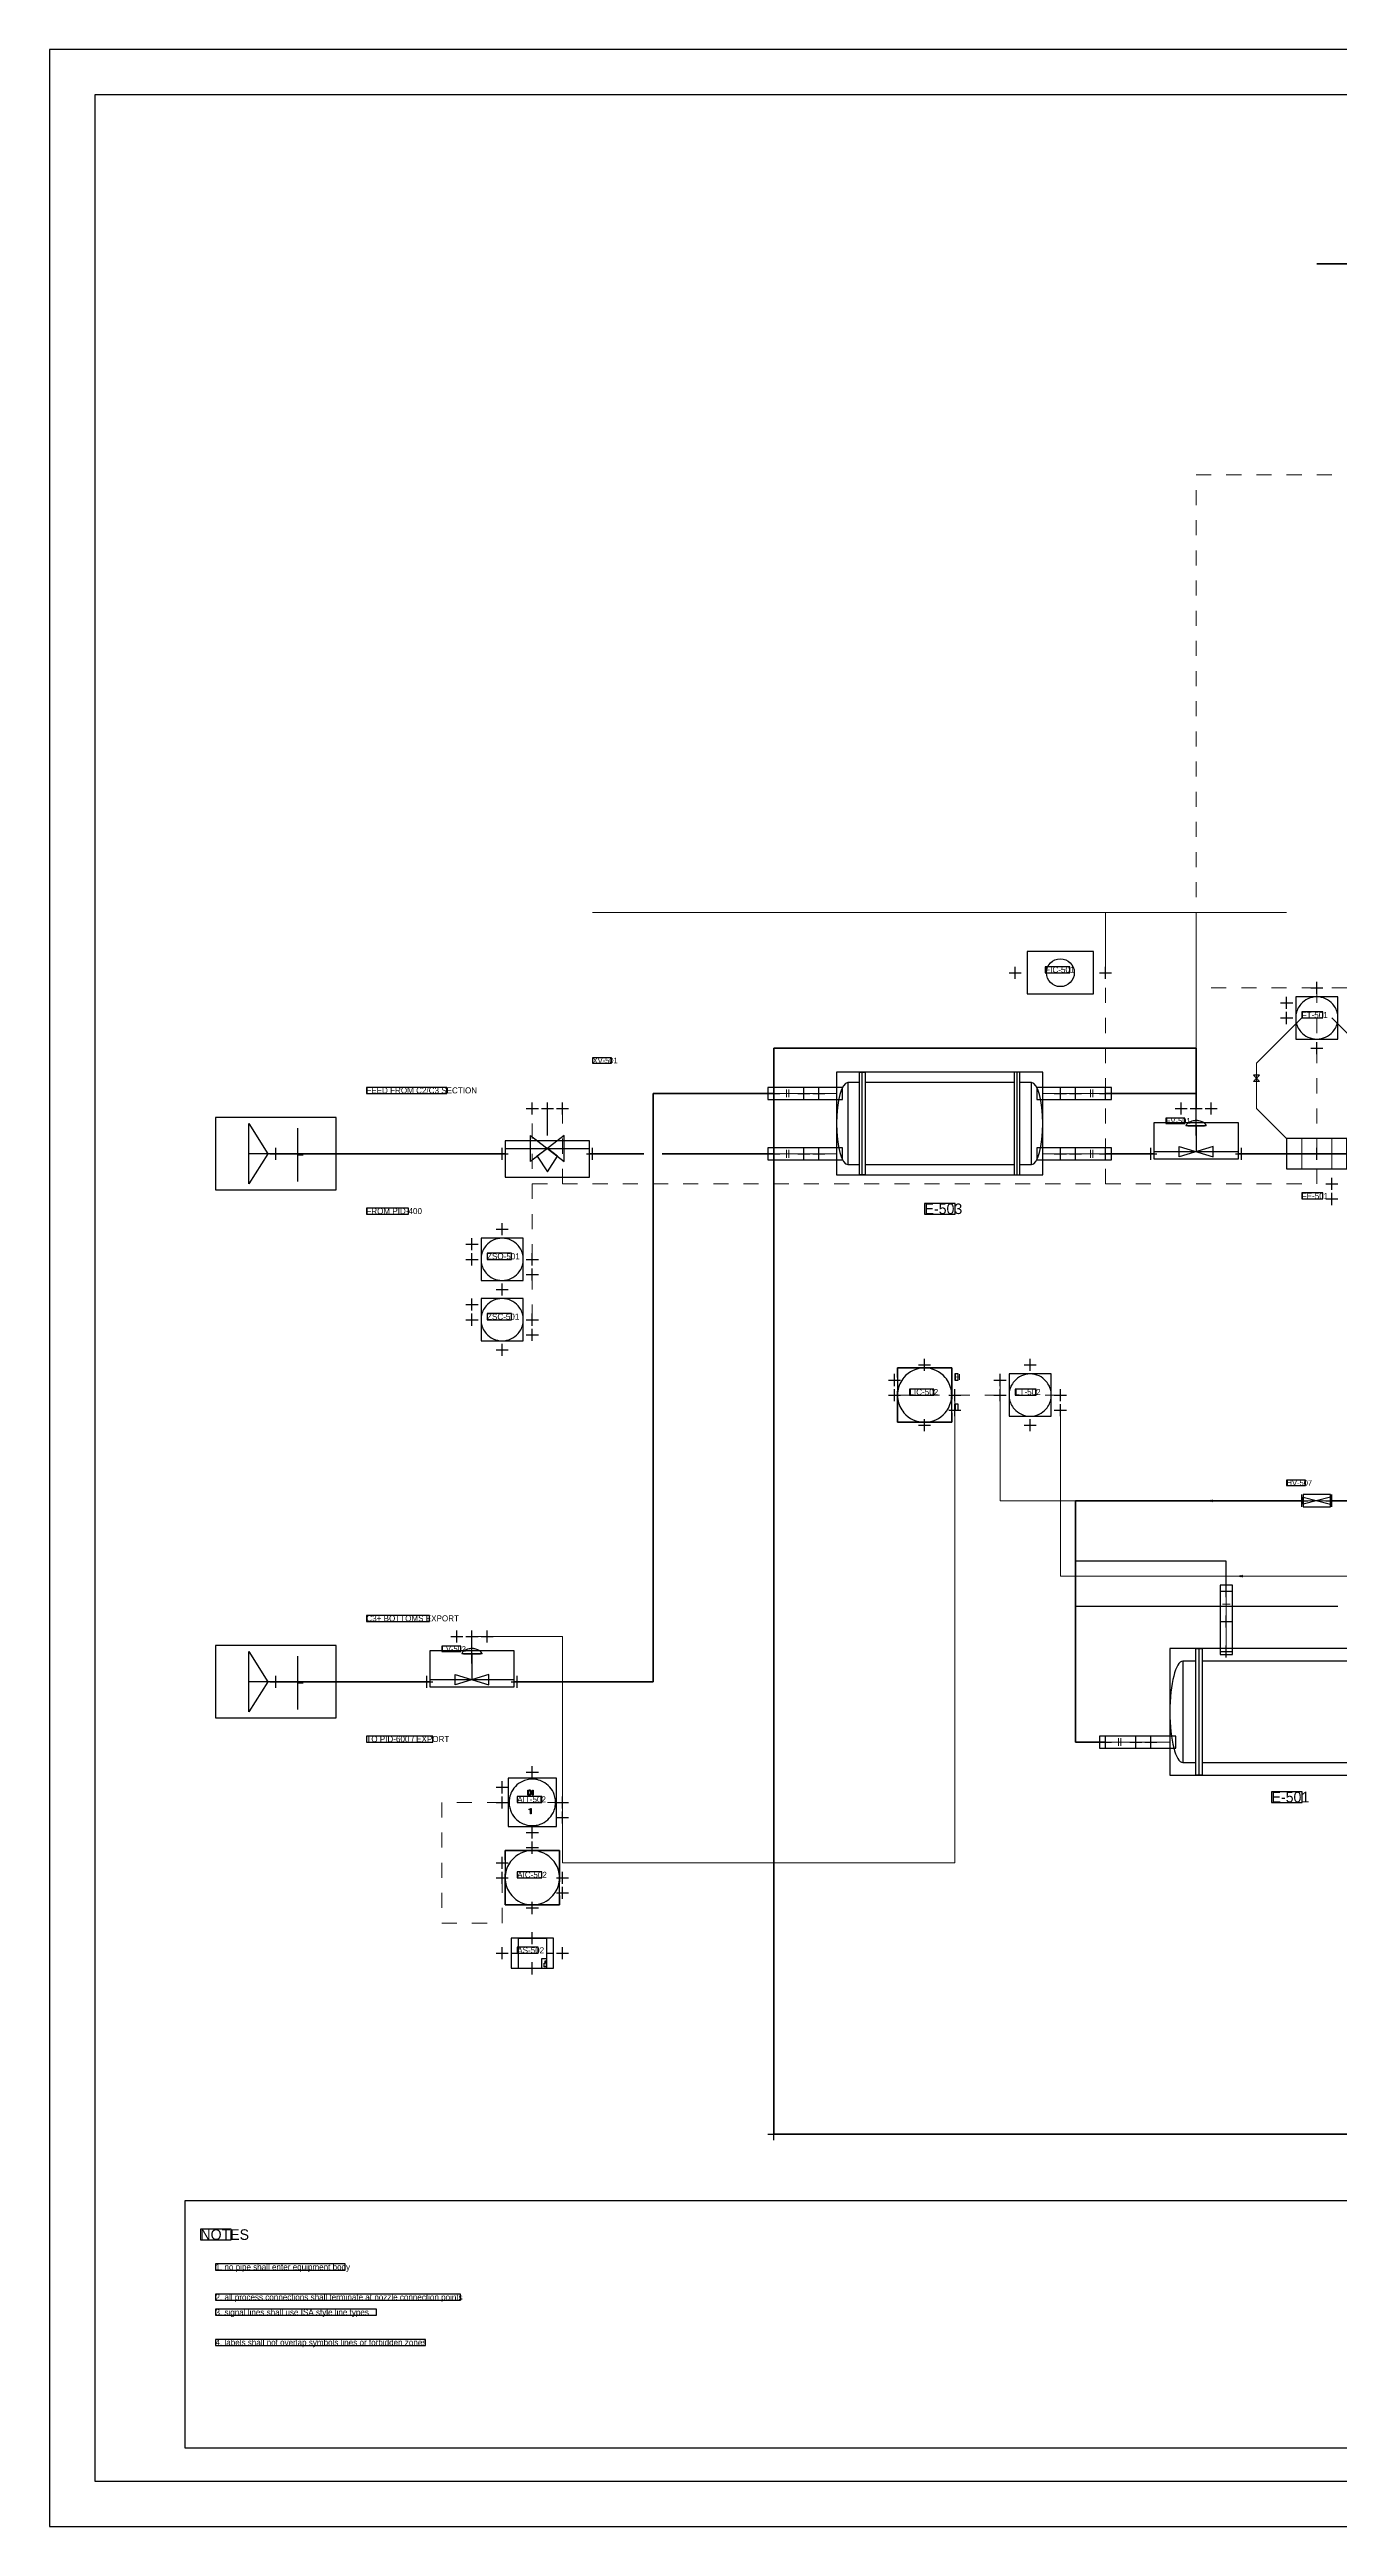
# Model space of a CAD drawing. Header units: metres. Extents: x 10 to 1179, y 10 to 831.
# Drawn here: x 10 to 438, y 10 to 831 of the extents above; entities that cross this region are included whole.
import ezdxf

# ---------------------------------------------------------------- set-up
doc = ezdxf.new("R2010")
doc.units = ezdxf.units.M
for name, color, linetype in [('BORDER', 7, 'Continuous'), ('FLARE', 7, 'Continuous'), ('IMPULSE_LINE', 2, 'Continuous'), ('INSTRUMENT', 6, 'Continuous'), ('NOZZLES', 1, 'Continuous'), ('PROCESS', 1, 'Continuous'), ('QA_OVERLAY', 2, 'Continuous'), ('SIGNAL_ELECTRIC', 2, 'Continuous'), ('SIGNAL_PNEUMATIC', 2, 'Continuous'), ('SYMBOLS', 4, 'Continuous'), ('TABLE', 8, 'Continuous'), ('TEXT', 7, 'Continuous'), ('UTILITY', 5, 'Continuous'), ('VALVES', 1, 'Continuous')]:
    doc.layers.add(name, color=color, linetype=linetype)

# ---------------------------------------------------------------- blocks, each defined once
blk = doc.blocks.new('YAML_PID_REBOILER')
for p, q in [((-1.6875, -0.625), (-1.6875, 0.625)), ((1.6875, -0.625), (1.6875, 0.625))]:
    blk.add_line(p, q)
at = {"linetype": 'CONTINUOUS'}
for points in [[(-1.75, 0.5), (-2, 0.5), (-2, -0.5)], [(1.625, 0.5), (-1.625, 0.5)], [(1.75, -0.5), (2, -0.5), (2, 0.5), (1.75, 0.5)], [(-2, -0.5), (-1.75, -0.5)], [(-1.625, -0.5), (1.625, -0.5)]]:
    blk.add_lwpolyline(points, dxfattribs=at)
for points in [[(-1.75, 0.625), (-1.625, 0.625), (-1.625, -0.625), (-1.75, -0.625)], [(1.75, 0.625), (1.625, 0.625), (1.625, -0.625), (1.75, -0.625)]]:
    blk.add_lwpolyline(points, close=True)
for centre, major_axis in [((-2, 0), (0, -0.5)), ((2, 0), (0, 0.5))]:
    blk.add_ellipse(centre, major_axis=major_axis, ratio=0.5, start_param=3.1415927, end_param=6.2831853)
blk = doc.blocks.new('YAML_PID_FEED_BOTTOMS_EXCHANGER')
for p, q in [((-1.6875, -0.625), (-1.6875, 0.625)), ((1.6875, -0.625), (1.6875, 0.625))]:
    blk.add_line(p, q)
for points in [[(-1.75, 0.625), (-1.625, 0.625), (-1.625, -0.625), (-1.75, -0.625)], [(1.75, 0.625), (1.625, 0.625), (1.625, -0.625), (1.75, -0.625)]]:
    blk.add_lwpolyline(points, close=True)
at = {"linetype": 'CONTINUOUS'}
for points in [[(-1.75, 0.5), (-2, 0.5), (-2, -0.5)], [(1.625, 0.5), (-1.625, 0.5)], [(1.75, -0.5), (2, -0.5), (2, 0.5), (1.75, 0.5)], [(-2, -0.5), (-1.75, -0.5)], [(-1.625, -0.5), (1.625, -0.5)]]:
    blk.add_lwpolyline(points, dxfattribs=at)
for centre, major_axis in [((-2, 0), (0, -0.5)), ((2, 0), (0, 0.5))]:
    blk.add_ellipse(centre, major_axis=major_axis, ratio=0.5, start_param=3.1415927, end_param=6.2831853)
blk = doc.blocks.new('YAML_PID_OFFPAGE_CONNECTOR')
at = {"layer": 'DEFAULT_1_2_778'}
for p, q in [((2.649, 0.672), (2.649, -0.731)), ((2.683, -0.03), (3.324, -0.03))]:
    blk.add_line(p, q, dxfattribs=at)
at = {"layer": 'DEFAULT_255_2_778'}
for p, q in [((-3.324, 0), (-3.324, 0.794)), ((-3.324, 0.794), (-0.996, 0)), ((2.497, 0), (-3.324, 0)), ((-0.996, 0), (-3.324, -0.794)), ((-3.324, -0.794), (-3.324, 0))]:
    blk.add_line(p, q, dxfattribs=at)
blk = doc.blocks.new('YAML_PID_SHUTDOWN_VALVE')
at = {"layer": 'DEFAULT_255_2_778'}
for p, q in [((-6.61, 0.53), (6.61, 0.53)), ((2.65, 1.85), (-2.65, -0.79)), ((-2.65, -0.79), (-2.65, 1.85)), ((-2.65, 1.85), (2.65, -0.79)), ((0, 0.53), (-1.59, -0.26)), ((1.59, -0.26), (0, 0.53)), ((2.65, -0.79), (2.65, 1.85)), ((-1.59, -0.26), (0, -1.85)), ((0, -1.85), (1.59, -0.26))]:
    blk.add_line(p, q, dxfattribs=at)
blk = doc.blocks.new('YAML_PID_CONTROL_VALVE')
at = {"layer": 'DEFAULT_255_2_778'}
for p, q in [((1.59, 3.3), (-1.59, 3.3)), ((-1.32, 3.3), (1.32, 3.3)), ((0, 3.3), (0, -3.31)), ((1.59, 3.3), (1.59, 3.3)), ((-6.61, -3.31), (6.61, -3.31)), ((2.65, -1.99), (-2.65, -4.64)), ((-2.65, -4.64), (-2.65, -1.99)), ((-2.65, -1.99), (2.65, -4.64)), ((2.65, -4.64), (2.65, -1.99))]:
    blk.add_line(p, q, dxfattribs=at)
for centre, radius, start, end in [((-0.12, 3.05), 1.49, 139.274, 170.2375), ((0.08, 2.88), 1.75, 107.8085, 139.4549), ((0.03, 3.03), 1.6, 100.7622, 107.7138), ((0.01, 3.18), 1.44, 91.8616, 100.8049), ((0, 3.29), 1.33, 90.0038, 91.7662), ((0, 3.22), 1.41, 80.7831, 89.8951), ((-0.02, 3.11), 1.52, 79.284, 80.8774), ((-0.07, 2.91), 1.72, 54.0163, 78.868), ((0.03, 3), 1.59, 16.9721, 54.9197), ((0.18, 3.07), 1.43, 9.4624, 16.199)]:
    blk.add_arc(centre, radius, start, end, dxfattribs=at)
blk = doc.blocks.new('YAML_PID_MANUAL_BLOCK_VALVE')
blk.add_lwpolyline([(-0.5, -0.3), (-0.5, 0.3), (0.5, -0.3), (0.5, 0.3), (-0.5, -0.3)])
blk = doc.blocks.new('YAML_PID_FIELD_INSTRUMENT')
for start, end in [(171.37307, 188.62693), (139.4584, 171.37307), (40.5416, 139.4584), (8.62693, 40.5416), (351.37307, 8.62693), (188.62693, 220.5416), (220.5416, 319.4584), (319.4584, 351.37307)]:
    blk.add_arc((0, 0), 0.5, start, end)
blk = doc.blocks.new('YAML_PID_DCS_CONTROLLER')
for p, q in [((-0.5, 0.325), (-0.5, 0.075)), ((0.5, 0.325), (0.5, 0.075)), ((-0.5, -0.325), (-0.5, -0.075)), ((0.5, -0.325), (0.5, -0.075))]:
    blk.add_line(p, q)
for points in [[(-0.5, 0.325), (-0.5, 0.5), (0.5, 0.5), (0.5, 0.325)], [(-0.5, -0.075), (-0.5, 0.075)], [(0.5, 0.075), (0.5, -0.075)], [(0.5, -0.325), (0.5, -0.5), (-0.5, -0.5), (-0.5, -0.325)]]:
    blk.add_lwpolyline(points)
for start, end in [(40.5416, 139.4584), (171.3731, 188.6269), (139.4584, 171.3731), (8.6269, 40.5416), (351.3731, 8.6269), (188.6269, 220.5416), (220.5416, 319.4584), (319.4584, 351.3731)]:
    blk.add_arc((0, 0), 0.5, start, end)
blk = doc.blocks.new('YAML_PID_ANALYZER')
at = {"layer": 'DEFAULT_255_1_542'}
for p, q in [((-1.31, 2.06), (-1.31, 3.52)), ((-1.31, 3.52), (-0.9, 3.52)), ((-0.91, 2.06), (-1.31, 2.06)), ((-0.9, 3.37), (-1.12, 3.37)), ((-1.12, 3.37), (-1.12, 2.22)), ((-1.12, 2.22), (-0.92, 2.22)), ((-0.45, 2.75), (-0.45, 2.84)), ((-0.26, 2.84), (-0.26, 2.75)), ((0.05, 2.06), (0.05, 3.52)), ((0.05, 3.52), (0.24, 3.52)), ((0.24, 2.06), (0.05, 2.06)), ((0.24, 3.52), (0.24, 2.06)), ((-0.94, -1.96), (-0.4, -1.76)), ((-0.94, -2.13), (-0.94, -1.96)), ((-0.56, -1.99), (-0.94, -2.13)), ((-0.56, -3.23), (-0.56, -1.99)), ((-0.37, -3.23), (-0.56, -3.23)), ((-0.4, -1.76), (-0.37, -1.76)), ((-0.37, -1.76), (-0.37, -3.23))]:
    blk.add_line(p, q, dxfattribs=at)
for centre, radius, start, end in [((-0.91, 2.8), 0.576, 269.49714, 284.0204), ((-0.92, 2.91), 0.849, 270.44455, 278.45097), ((-0.9, 2.79), 0.733, 75.4101, 90.38027), ((-0.9, 2.79), 0.571, 79.21515, 89.74461), ((-0.86, 2.98), 0.385, 40.38401, 80.14316), ((-0.88, 2.72), 0.658, 278.10729, 299.03395), ((-0.87, 2.63), 0.399, 283.76996, 318.15562), ((-0.87, 2.91), 0.61, 60.14555, 75.18903), ((-0.91, 2.66), 0.452, 318.74164, 343.68734), ((-0.85, 2.95), 0.57, 26.52541, 60.14509), ((-0.89, 2.95), 0.426, 26.57781, 40.15327), ((-0.84, 2.64), 0.561, 299.25312, 333.45713), ((-1.01, 2.9), 0.554, 9.65716, 26.1932), ((-1.14, 2.73), 0.688, 343.33247, 355.85483), ((-1.3, 2.84), 0.854, 359.64551, 9.86073), ((-1.4, 2.75), 0.951, 355.49889, 0.07885), ((-0.99, 2.87), 0.729, 7.40302, 26.83213), ((-0.96, 2.7), 0.699, 333.07073, 348.71812), ((-1.17, 2.74), 0.91, 348.729, 0.30126), ((-1.19, 2.84), 0.93, 0.16059, 7.71758)]:
    blk.add_arc(centre, radius, start, end, dxfattribs=at)
at = {"layer": 'DEFAULT_255_2_778'}
blk.add_line((-6.61, 0), (-6.61, 0), dxfattribs=at)
for centre, radius, start, end in [((0.08, 0), 6.69, 168.54147, 180.03525), ((-0.04, 0.03), 6.57, 153.04632, 168.52447), ((-0.01, 0.01), 6.61, 109.70784, 153.03281), ((-0.02, 0.01), 6.6, 96.31641, 109.65168), ((0, -0.13), 6.74, 89.98746, 96.32783), ((0, -0.08), 6.69, 78.54147, 90.03525), ((0.03, 0.04), 6.57, 63.04632, 78.52447), ((0.01, 0.01), 6.61, 19.70784, 63.03281), ((0.01, 0.02), 6.6, 6.31641, 19.65168), ((-0.13, 0), 6.74, 359.98746, 6.32783), ((0.13, 0), 6.74, 179.98746, 186.32783), ((-0.01, -0.02), 6.6, 186.31641, 199.65168), ((-0.01, -0.01), 6.61, 199.70784, 243.03281), ((-0.03, -0.04), 6.57, 243.04632, 258.52447), ((0, 0.08), 6.69, 258.54147, 270.03525), ((0, 0.13), 6.74, 269.98746, 276.32783), ((0.02, -0.01), 6.6, 276.31641, 289.65168), ((0.01, -0.01), 6.61, 289.70784, 333.03281), ((0.04, -0.03), 6.57, 333.04632, 348.52447), ((-0.08, 0), 6.69, 348.54147, 0.03525)]:
    blk.add_arc(centre, radius, start, end, dxfattribs=at)
blk = doc.blocks.new('YAML_PID_SAMPLE_POINT')
at = {"layer": 'DEFAULT_255_2_778'}
for p, q in [((-7.97, 0), (-5.32, 0)), ((-5.26, 2.65), (5.33, 2.65)), ((-5.26, -2.65), (-5.26, 2.65)), ((5.32, 0), (7.97, 0)), ((5.33, 2.65), (5.33, -2.65)), ((5.33, -2.65), (-5.26, -2.65)), ((3.61, -0.93), (5.33, -0.93)), ((3.61, -2.65), (3.61, -0.93)), ((5.33, -2.65), (3.61, -2.65)), ((4.53, -2.38), (4.53, -1.77)), ((4.53, -1.77), (4.89, -1.77)), ((4.89, -2.38), (4.53, -2.38)), ((4.89, -1.77), (4.89, -1.32)), ((4.89, -1.32), (5.19, -1.32)), ((5.19, -2.38), (4.89, -2.38)), ((5.19, -1.32), (5.19, -2.38)), ((5.33, -0.93), (5.33, -2.65))]:
    blk.add_line(p, q, dxfattribs=at)

msp = doc.modelspace()

# ---------------------------------------------------------------- linework, layer by layer
at = {"layer": 'BORDER'}
for points in [[(10, 10), (1179, 10), (1179, 831), (10, 831), (10, 10)], [(25, 25), (1164, 25), (1164, 816), (25, 816), (25, 25)]]:
    msp.add_lwpolyline(points, dxfattribs=at)
at = {"layer": 'FLARE', "lineweight": 25}
for points in [[(490, 760), (430, 760)], [(430, 760), (1115, 760)]]:
    msp.add_lwpolyline(points, dxfattribs=at)
at = {"layer": 'IMPULSE_LINE', "lineweight": 18}
for p, q in [((410, 495), (425, 510)), ((450, 495), (435, 510)), ((410, 480), (410, 495)), ((420, 470), (410, 480)), ((420, 465), (420, 470)), ((325, 350), (325, 390)), ((345, 325), (345, 380)), ((450, 350), (325, 350)), ((450, 325), (345, 325))]:
    msp.add_line(p, q, dxfattribs=at)
at = {"layer": 'INSTRUMENT'}
for p, q in [((175, 471), (175, 480)), ((390, 471), (390, 480)), ((150, 296), (150, 305))]:
    msp.add_line(p, q, dxfattribs=at)
at = {"layer": 'INSTRUMENT', "lineweight": 18}
for p, q in [((425, 460), (425, 470)), ((435, 460), (435, 470))]:
    msp.add_line(p, q, dxfattribs=at)
at = {"layer": 'INSTRUMENT'}
msp.add_lwpolyline([(334, 518), (356, 518), (356, 532), (334, 532), (334, 518)], dxfattribs=at)
msp.add_circle((345, 525), 4.62, dxfattribs=at)
at = {"layer": 'NOZZLES', "lineweight": 13}
for p, q in [((270.8, 485), (250, 485)), ((254.25, 486.3), (254.25, 483.7)), ((255, 486.3), (255, 483.7)), ((339.2, 485), (360, 485)), ((355, 483.7), (355, 486.3)), ((355.75, 483.7), (355.75, 486.3)), ((270.8, 465), (250, 465)), ((254.25, 466.3), (254.25, 463.7)), ((255, 466.3), (255, 463.7)), ((339.2, 465), (360, 465)), ((355, 463.7), (355, 466.3)), ((355.75, 463.7), (355.75, 466.3)), ((401.3, 315.75), (398.7, 315.75)), ((401.3, 315), (398.7, 315)), ((400, 301), (400, 320)), ((364.25, 271.3), (364.25, 268.7)), ((365, 271.3), (365, 268.7)), ((381.3, 270), (360, 270))]:
    msp.add_line(p, q, dxfattribs=at)
at = {"layer": 'PROCESS', "lineweight": 35}
for points in [[(250, 140), (250, 500)], [(250, 500), (390, 500)], [(390, 500), (390, 480)], [(250, 485), (210, 485)], [(210, 485), (210, 480)], [(390, 485), (360, 485)], [(390, 480), (390, 485)], [(210, 480), (210, 290)], [(85, 465), (161, 465)], [(189, 465), (207, 465)], [(213, 465), (250, 465)], [(360, 465), (376, 465)], [(404, 465), (450, 465)], [(350, 350), (425, 350)], [(350, 350), (350, 280)], [(435, 350), (450, 350)], [(85, 290), (136, 290)], [(164, 290), (210, 290)], [(350, 280), (350, 270)], [(350, 270), (360, 270)], [(700, 140), (250, 140)]]:
    msp.add_lwpolyline(points, dxfattribs=at)
at = {"layer": 'QA_OVERLAY'}
for p, q in [((330, 523), (330, 527)), ((360, 523), (360, 527)), ((360, 523), (360, 527)), ((360, 523), (360, 527)), ((328, 525), (332, 525)), ((358, 525), (362, 525)), ((358, 525), (362, 525)), ((358, 525), (362, 525)), ((428, 520), (432, 520)), ((430, 518), (430, 522)), ((418, 515), (422, 515)), ((418, 510), (422, 510)), ((420, 513), (420, 517)), ((420, 508), (420, 512)), ((430, 498), (430, 502)), ((428, 500), (432, 500)), ((248, 485), (252, 485)), ((248, 485), (252, 485)), ((250, 483), (250, 487)), ((250, 483), (250, 487)), ((258, 485), (262, 485)), ((258, 485), (262, 485)), ((260, 483), (260, 487)), ((260, 483), (260, 487)), ((263, 485), (267, 485)), ((265, 483), (265, 487)), ((343, 485), (347, 485)), ((345, 483), (345, 487)), ((348, 485), (352, 485)), ((348, 485), (352, 485)), ((350, 483), (350, 487)), ((350, 483), (350, 487)), ((358, 485), (362, 485)), ((358, 485), (362, 485)), ((360, 483), (360, 487)), ((360, 483), (360, 487)), ((168, 480), (172, 480)), ((170, 478), (170, 482)), ((173, 480), (177, 480)), ((173, 480), (177, 480)), ((175, 478), (175, 482)), ((175, 478), (175, 482)), ((178, 480), (182, 480)), ((180, 478), (180, 482)), ((383, 480), (387, 480)), ((385, 478), (385, 482)), ((388, 480), (392, 480)), ((388, 480), (392, 480)), ((390, 478), (390, 482)), ((390, 478), (390, 482)), ((393, 480), (397, 480)), ((395, 478), (395, 482)), ((83, 465), (87, 465)), ((83, 465), (87, 465)), ((85, 463), (85, 467)), ((85, 463), (85, 467)), ((158, 465), (162, 465)), ((160, 463), (160, 467)), ((188, 465), (192, 465)), ((190, 463), (190, 467)), ((248, 465), (252, 465)), ((248, 465), (252, 465)), ((250, 463), (250, 467)), ((250, 463), (250, 467)), ((258, 465), (262, 465)), ((258, 465), (262, 465)), ((260, 463), (260, 467)), ((260, 463), (260, 467)), ((263, 465), (267, 465)), ((265, 463), (265, 467)), ((343, 465), (347, 465)), ((345, 463), (345, 467)), ((348, 465), (352, 465)), ((348, 465), (352, 465)), ((350, 463), (350, 467)), ((350, 463), (350, 467)), ((358, 465), (362, 465)), ((358, 465), (362, 465)), ((360, 463), (360, 467)), ((360, 463), (360, 467)), ((373, 465), (377, 465)), ((375, 463), (375, 467)), ((403, 465), (407, 465)), ((405, 463), (405, 467)), ((428, 465), (432, 465)), ((430, 463), (430, 467)), ((433, 455), (437, 455)), ((435, 453), (435, 457)), ((435, 448), (435, 452)), ((433, 450), (437, 450)), ((150, 433), (150, 437)), ((158, 440), (162, 440)), ((160, 438), (160, 442)), ((148, 435), (152, 435)), ((148, 430), (152, 430)), ((150, 428), (150, 432)), ((168, 430), (172, 430)), ((168, 430), (172, 430)), ((170, 428), (170, 432)), ((170, 428), (170, 432)), ((170, 423), (170, 427)), ((158, 420), (162, 420)), ((158, 420), (162, 420)), ((160, 418), (160, 422)), ((160, 418), (160, 422)), ((168, 425), (172, 425)), ((148, 415), (152, 415)), ((150, 413), (150, 417)), ((150, 408), (150, 412)), ((170, 408), (170, 412)), ((170, 408), (170, 412)), ((148, 410), (152, 410)), ((168, 410), (172, 410)), ((168, 410), (172, 410)), ((168, 405), (172, 405)), ((170, 403), (170, 407)), ((158, 400), (162, 400)), ((160, 398), (160, 402)), ((298, 395), (302, 395)), ((300, 393), (300, 397)), ((333, 395), (337, 395)), ((335, 393), (335, 397)), ((288, 390), (292, 390)), ((290, 388), (290, 392)), ((290, 383), (290, 387)), ((310, 383), (310, 387)), ((310, 383), (310, 387)), ((323, 390), (327, 390)), ((325, 388), (325, 392)), ((325, 383), (325, 387)), ((345, 383), (345, 387)), ((345, 383), (345, 387)), ((288, 385), (292, 385)), ((308, 385), (312, 385)), ((308, 385), (312, 385)), ((308, 380), (312, 380)), ((310, 378), (310, 382)), ((323, 385), (327, 385)), ((343, 385), (347, 385)), ((343, 385), (347, 385)), ((343, 380), (347, 380)), ((345, 378), (345, 382)), ((298, 375), (302, 375)), ((300, 373), (300, 377)), ((333, 375), (337, 375)), ((335, 373), (335, 377)), ((423, 350), (427, 350)), ((425, 348), (425, 352)), ((433, 350), (437, 350)), ((435, 348), (435, 352)), ((400, 318), (400, 322)), ((400, 318), (400, 322)), ((398, 320), (402, 320)), ((398, 320), (402, 320)), ((400, 308), (400, 312)), ((400, 308), (400, 312)), ((143, 305), (147, 305)), ((145, 303), (145, 307)), ((148, 305), (152, 305)), ((148, 305), (152, 305)), ((150, 303), (150, 307)), ((150, 303), (150, 307)), ((153, 305), (157, 305)), ((155, 303), (155, 307)), ((398, 310), (402, 310)), ((398, 310), (402, 310)), ((398, 300), (402, 300)), ((400, 298), (400, 302)), ((83, 290), (87, 290)), ((83, 290), (87, 290)), ((85, 288), (85, 292)), ((85, 288), (85, 292)), ((133, 290), (137, 290)), ((135, 288), (135, 292)), ((163, 290), (167, 290)), ((165, 288), (165, 292)), ((360, 268), (360, 272)), ((360, 268), (360, 272)), ((370, 268), (370, 272)), ((370, 268), (370, 272)), ((375, 268), (375, 272)), ((358, 270), (362, 270)), ((358, 270), (362, 270)), ((368, 270), (372, 270)), ((368, 270), (372, 270)), ((373, 270), (377, 270)), ((158, 255), (162, 255)), ((160, 253), (160, 257)), ((168, 260), (172, 260)), ((170, 258), (170, 262)), ((158, 250), (162, 250)), ((160, 248), (160, 252)), ((178, 250), (182, 250)), ((178, 250), (182, 250)), ((180, 248), (180, 252)), ((180, 248), (180, 252)), ((180, 243), (180, 247)), ((168, 240), (172, 240)), ((170, 238), (170, 242)), ((178, 245), (182, 245)), ((158, 230), (162, 230)), ((160, 228), (160, 232)), ((168, 235), (172, 235)), ((170, 233), (170, 237)), ((158, 225), (162, 225)), ((160, 223), (160, 227)), ((178, 225), (182, 225)), ((178, 225), (182, 225)), ((180, 223), (180, 227)), ((180, 223), (180, 227)), ((180, 218), (180, 222)), ((168, 215), (172, 215)), ((170, 213), (170, 217)), ((178, 220), (182, 220)), ((170, 203), (170, 207)), ((158, 200), (162, 200)), ((158, 200), (162, 200)), ((160, 198), (160, 202)), ((160, 198), (160, 202)), ((168, 205), (172, 205)), ((178, 200), (182, 200)), ((178, 200), (182, 200)), ((178, 200), (182, 200)), ((180, 198), (180, 202)), ((180, 198), (180, 202)), ((180, 198), (180, 202)), ((168, 195), (172, 195)), ((170, 193), (170, 197)), ((248, 140), (252, 140)), ((250, 138), (250, 142))]:
    msp.add_line(p, q, dxfattribs=at)
for points in [[(334, 518), (356, 518), (356, 532), (334, 532), (334, 518)], [(340, 525), (348.12, 525), (348.12, 527), (340, 527), (340, 525)], [(423, 503), (437, 503), (437, 517), (423, 517), (423, 503)], [(425, 510), (431.96, 510), (431.96, 512), (425, 512), (425, 510)], [(190, 495), (196.26, 495), (196.26, 496.8), (190, 496.8), (190, 495)], [(115, 485), (141.68, 485), (141.68, 487), (115, 487), (115, 485)], [(248, 483), (272.8, 483), (272.8, 487), (248, 487), (248, 483)], [(270.8, 458), (339.2, 458), (339.2, 492), (270.8, 492), (270.8, 458)], [(337.2, 483), (362, 483), (362, 487), (337.2, 487), (337.2, 483)], [(65, 453), (105, 453), (105, 477), (65, 477), (65, 453)], [(380, 475), (386.26, 475), (386.26, 476.8), (380, 476.8), (380, 475)], [(161, 457.29), (189, 457.29), (189, 469.29), (161, 469.29), (161, 457.29)], [(376, 463.29), (404, 463.29), (404, 475.29), (376, 475.29), (376, 463.29)], [(420, 460), (440, 460), (440, 470), (420, 470), (420, 460)], [(248, 463), (272.8, 463), (272.8, 467), (248, 467), (248, 463)], [(337.2, 463), (362, 463), (362, 467), (337.2, 467), (337.2, 463)], [(425, 450), (431.96, 450), (431.96, 452), (425, 452), (425, 450)], [(115, 445), (128.92, 445), (128.92, 447), (115, 447), (115, 445)], [(300, 445), (310.15, 445), (310.15, 448.5), (300, 448.5), (300, 445)], [(153, 423), (167, 423), (167, 437), (153, 437), (153, 423)], [(155, 430), (163.12, 430), (163.12, 432), (155, 432), (155, 430)], [(153, 403), (167, 403), (167, 417), (153, 417), (153, 403)], [(155, 410), (163.12, 410), (163.12, 412), (155, 412), (155, 410)], [(291, 376), (309, 376), (309, 394), (291, 394), (291, 376)], [(295, 385), (303.12, 385), (303.12, 387), (295, 387), (295, 385)], [(310, 390), (311.16, 390), (311.16, 392), (310, 392), (310, 390)], [(328, 378), (342, 378), (342, 392), (328, 392), (328, 378)], [(330, 385), (336.96, 385), (336.96, 387), (330, 387), (330, 385)], [(310, 380), (311.16, 380), (311.16, 382), (310, 382), (310, 380)], [(420, 355), (426.26, 355), (426.26, 356.8), (420, 356.8), (420, 355)], [(425.5, 348), (434.5, 348), (434.5, 352), (425.5, 352), (425.5, 348)], [(398, 299), (402, 299), (402, 322), (398, 322), (398, 299)], [(115, 310), (135.88, 310), (135.88, 312), (115, 312), (115, 310)], [(65, 278), (105, 278), (105, 302), (65, 302), (65, 278)], [(136, 288.29), (164, 288.29), (164, 300.29), (136, 300.29), (136, 288.29)], [(140, 300), (146.26, 300), (146.26, 301.8), (140, 301.8), (140, 300)], [(381.3, 259), (458.7, 259), (458.7, 301), (381.3, 301), (381.3, 259)], [(115, 270), (137.04, 270), (137.04, 272), (115, 272), (115, 270)], [(358, 268), (383.3, 268), (383.3, 272), (358, 272), (358, 268)], [(162, 242), (178, 242), (178, 258), (162, 258), (162, 242)], [(165, 250), (173.12, 250), (173.12, 252), (165, 252), (165, 250)], [(415, 250), (425.15, 250), (425.15, 253.5), (415, 253.5), (415, 250)], [(161, 216), (179, 216), (179, 234), (161, 234), (161, 216)], [(165, 225), (173.12, 225), (173.12, 227), (165, 227), (165, 225)], [(163, 195), (177, 195), (177, 205), (163, 205), (163, 195)], [(165, 200), (171.96, 200), (171.96, 202), (165, 202), (165, 200)], [(60, 105), (70.15, 105), (70.15, 108.5), (60, 108.5), (60, 105)], [(65, 95), (107.92, 95), (107.92, 97), (65, 97), (65, 95)], [(65, 85), (146.2, 85), (146.2, 87), (65, 87), (65, 85)], [(65, 80), (118.36, 80), (118.36, 82), (65, 82), (65, 80)], [(65, 70), (134.6, 70), (134.6, 72), (65, 72), (65, 70)]]:
    msp.add_lwpolyline(points, dxfattribs=at)
at = {"layer": 'SIGNAL_ELECTRIC', "lineweight": 18}
for p, q in [((390, 690), (395, 690)), ((400, 690), (405, 690)), ((410, 690), (415, 690)), ((420, 690), (425, 690)), ((430, 690), (435, 690)), ((390, 680), (390, 685)), ((390, 670), (390, 675)), ((390, 660), (390, 665)), ((390, 650), (390, 655)), ((390, 640), (390, 645)), ((390, 630), (390, 635)), ((390, 620), (390, 625)), ((390, 610), (390, 615)), ((390, 600), (390, 605)), ((390, 590), (390, 595)), ((390, 580), (390, 585)), ((390, 570), (390, 575)), ((390, 560), (390, 565)), ((390, 550), (390, 555)), ((390, 540), (390, 545)), ((390, 530), (390, 535)), ((360, 515), (360, 520)), ((390, 520), (390, 525)), ((400, 520), (395, 520)), ((410, 520), (405, 520)), ((420, 520), (415, 520)), ((430, 520), (425, 520)), ((430, 520), (430, 515)), ((440, 520), (435, 520)), ((360, 505), (360, 510)), ((430, 510), (430, 505)), ((360, 495), (360, 500)), ((430, 500), (430, 495)), ((360, 485), (360, 490)), ((430, 490), (430, 485)), ((180, 475), (180, 480)), ((360, 475), (360, 480)), ((430, 480), (430, 475)), ((170, 470), (170, 475)), ((180, 465), (180, 470)), ((360, 465), (360, 470)), ((430, 470), (430, 465)), ((170, 460), (170, 465)), ((180, 455), (180, 460)), ((360, 455), (360, 460)), ((430, 460), (430, 455)), ((170, 450), (170, 455)), ((170, 455), (175, 455)), ((180, 455), (185, 455)), ((190, 455), (195, 455)), ((200, 455), (205, 455)), ((210, 455), (215, 455)), ((220, 455), (225, 455)), ((230, 455), (235, 455)), ((240, 455), (245, 455)), ((250, 455), (255, 455)), ((260, 455), (265, 455)), ((270, 455), (275, 455)), ((280, 455), (285, 455)), ((290, 455), (295, 455)), ((300, 455), (305, 455)), ((310, 455), (315, 455)), ((320, 455), (325, 455)), ((330, 455), (335, 455)), ((340, 455), (345, 455)), ((350, 455), (355, 455)), ((360, 455), (365, 455)), ((370, 455), (375, 455)), ((380, 455), (385, 455)), ((390, 455), (395, 455)), ((400, 455), (405, 455)), ((410, 455), (415, 455)), ((420, 455), (425, 455)), ((170, 440), (170, 445)), ((170, 430), (170, 435)), ((170, 420), (170, 425)), ((170, 410), (170, 415)), ((295, 385), (290, 385)), ((305, 385), (300, 385)), ((315, 385), (310, 385)), ((325, 385), (320, 385)), ((335, 385), (330, 385)), ((345, 385), (340, 385)), ((140, 250), (140, 245)), ((150, 250), (145, 250)), ((160, 250), (155, 250)), ((170, 250), (165, 250)), ((180, 250), (175, 250)), ((140, 240), (140, 235)), ((140, 230), (140, 225)), ((160, 220), (160, 225)), ((140, 220), (140, 215)), ((160, 210), (160, 215)), ((140, 210), (145, 210)), ((150, 210), (155, 210))]:
    msp.add_line(p, q, dxfattribs=at)
at = {"layer": 'SIGNAL_PNEUMATIC', "lineweight": 18}
for p, q in [((420, 545), (190, 545)), ((190, 545), (390, 545)), ((205, 545), (210, 545)), ((230, 545), (235, 545)), ((235, 545), (240, 545)), ((260, 545), (265, 545)), ((290, 545), (295, 545)), ((315, 545), (320, 545)), ((345, 545), (350, 545)), ((360, 525), (360, 545)), ((360, 545), (420, 545)), ((370, 545), (375, 545)), ((375, 545), (380, 545)), ((390, 545), (390, 480)), ((400, 545), (405, 545)), ((405, 545), (410, 545)), ((390, 525), (390, 530)), ((390, 495), (390, 500)), ((310, 385), (310, 230)), ((310, 365), (310, 370)), ((310, 335), (310, 340)), ((310, 310), (310, 315)), ((180, 305), (150, 305)), ((180, 230), (180, 305)), ((180, 275), (180, 280)), ((310, 280), (310, 285)), ((180, 245), (180, 250)), ((310, 230), (180, 230)), ((205, 230), (210, 230)), ((235, 230), (240, 230)), ((260, 230), (265, 230)), ((290, 230), (295, 230))]:
    msp.add_line(p, q, dxfattribs=at)
at = {"layer": 'TABLE'}
msp.add_lwpolyline([(55, 118), (615, 118), (615, 36), (55, 36), (55, 118)], dxfattribs=at)
at = {"layer": 'UTILITY', "lineweight": 25}
for points in [[(400, 330), (350, 330)], [(350, 330), (350, 285)], [(400, 320), (400, 330)], [(350, 285), (350, 315)], [(350, 315), (437, 315)]]:
    msp.add_lwpolyline(points, dxfattribs=at)
at = {"layer": 'VALVES'}
for points in [[(409, 491), (410, 490), (411, 491), (409, 491)], [(409, 489), (410, 490), (411, 489), (409, 489)]]:
    msp.add_lwpolyline(points, dxfattribs=at)

# ---------------------------------------------------------------- block references
at = {"layer": 'SYMBOLS'}
for name, p, xscale, yscale in [('YAML_PID_FIELD_INSTRUMENT', (430, 510), 14, 14), ('YAML_PID_FEED_BOTTOMS_EXCHANGER', (305, 475), 15.2, 27.2), ('YAML_PID_OFFPAGE_CONNECTOR', (85, 465), 2.707727610906041, 12.59842519685039), ('YAML_PID_SHUTDOWN_VALVE', (175, 465), 2.1165301000816377, 3.2396607038551637), ('YAML_PID_CONTROL_VALVE', (390, 470), 2.1165301000816377, 1.294311383901137), ('YAML_PID_FIELD_INSTRUMENT', (160, 430), 14, 14), ('YAML_PID_FIELD_INSTRUMENT', (160, 410), 14, 14), ('YAML_PID_DCS_CONTROLLER', (300, 385), 18, 18), ('YAML_PID_FIELD_INSTRUMENT', (335, 385), 14, 14), ('YAML_PID_MANUAL_BLOCK_VALVE', (395, 350), 0.75, 0.75), ('YAML_PID_MANUAL_BLOCK_VALVE', (430, 350), 9, 4), ('YAML_PID_MANUAL_BLOCK_VALVE', (405, 325), 0.75, 0.75), ('YAML_PID_OFFPAGE_CONNECTOR', (85, 290), 2.707727610906041, 12.59842519685039), ('YAML_PID_CONTROL_VALVE', (150, 295), 2.1165301000816377, 1.294311383901137), ('YAML_PID_REBOILER', (420, 280), 17.2, 33.6), ('YAML_PID_ANALYZER', (170, 250), 1.1638494030954656, 1.1638494030954656), ('YAML_PID_DCS_CONTROLLER', (170, 225), 18, 18), ('YAML_PID_SAMPLE_POINT', (170, 200), 0.8782329952136302, 1.8897518755787364)]:
    msp.add_blockref(name, p, dxfattribs=dict(at, xscale=xscale, yscale=yscale))

# ---------------------------------------------------------------- texts
at = {"layer": 'TEXT'}
for s, height, p in [('FIC-501', 2, (340, 525)), ('FT-501', 2, (425, 510)), ('XV-501', 1.8, (190, 495)), ('FEED FROM C2/C3 SECTION', 2, (115, 485)), ('FV-501', 1.8, (380, 475)), ('FE-501', 2, (425, 450)), ('FROM PID-400', 2, (115, 445)), ('E-503', 3.5, (300, 445)), ('ZSO-501', 2, (155, 430)), ('ZSC-501', 2, (155, 410)), ('LIC-502', 2, (295, 385)), ('H', 2, (310, 390)), ('LT-502', 2, (330, 385)), ('L', 2, (310, 380)), ('HV-507', 1.8, (420, 355)), ('C3+ BOTTOMS EXPORT', 2, (115, 310)), ('LV-502', 1.8, (140, 300)), ('TO PID-600 / EXPORT', 2, (115, 270)), ('AIT-502', 2, (165, 250)), ('E-501', 3.5, (415, 250)), ('AIC-502', 2, (165, 225)), ('AS-502', 2, (165, 200)), ('NOTES', 3.5, (60, 105)), ('1. no pipe shall enter equipment body', 2, (65, 95)), ('3. signal lines shall use ISA style line types', 2, (65, 80)), ('2. all process connections shall terminate at nozzle connection points', 2, (65, 85)), ('4. labels shall not overlap symbols lines or forbidden zones', 2, (65, 70))]:
    msp.add_text(s, height=height, dxfattribs=at).set_placement(p)

doc.saveas('drawing.dxf')
